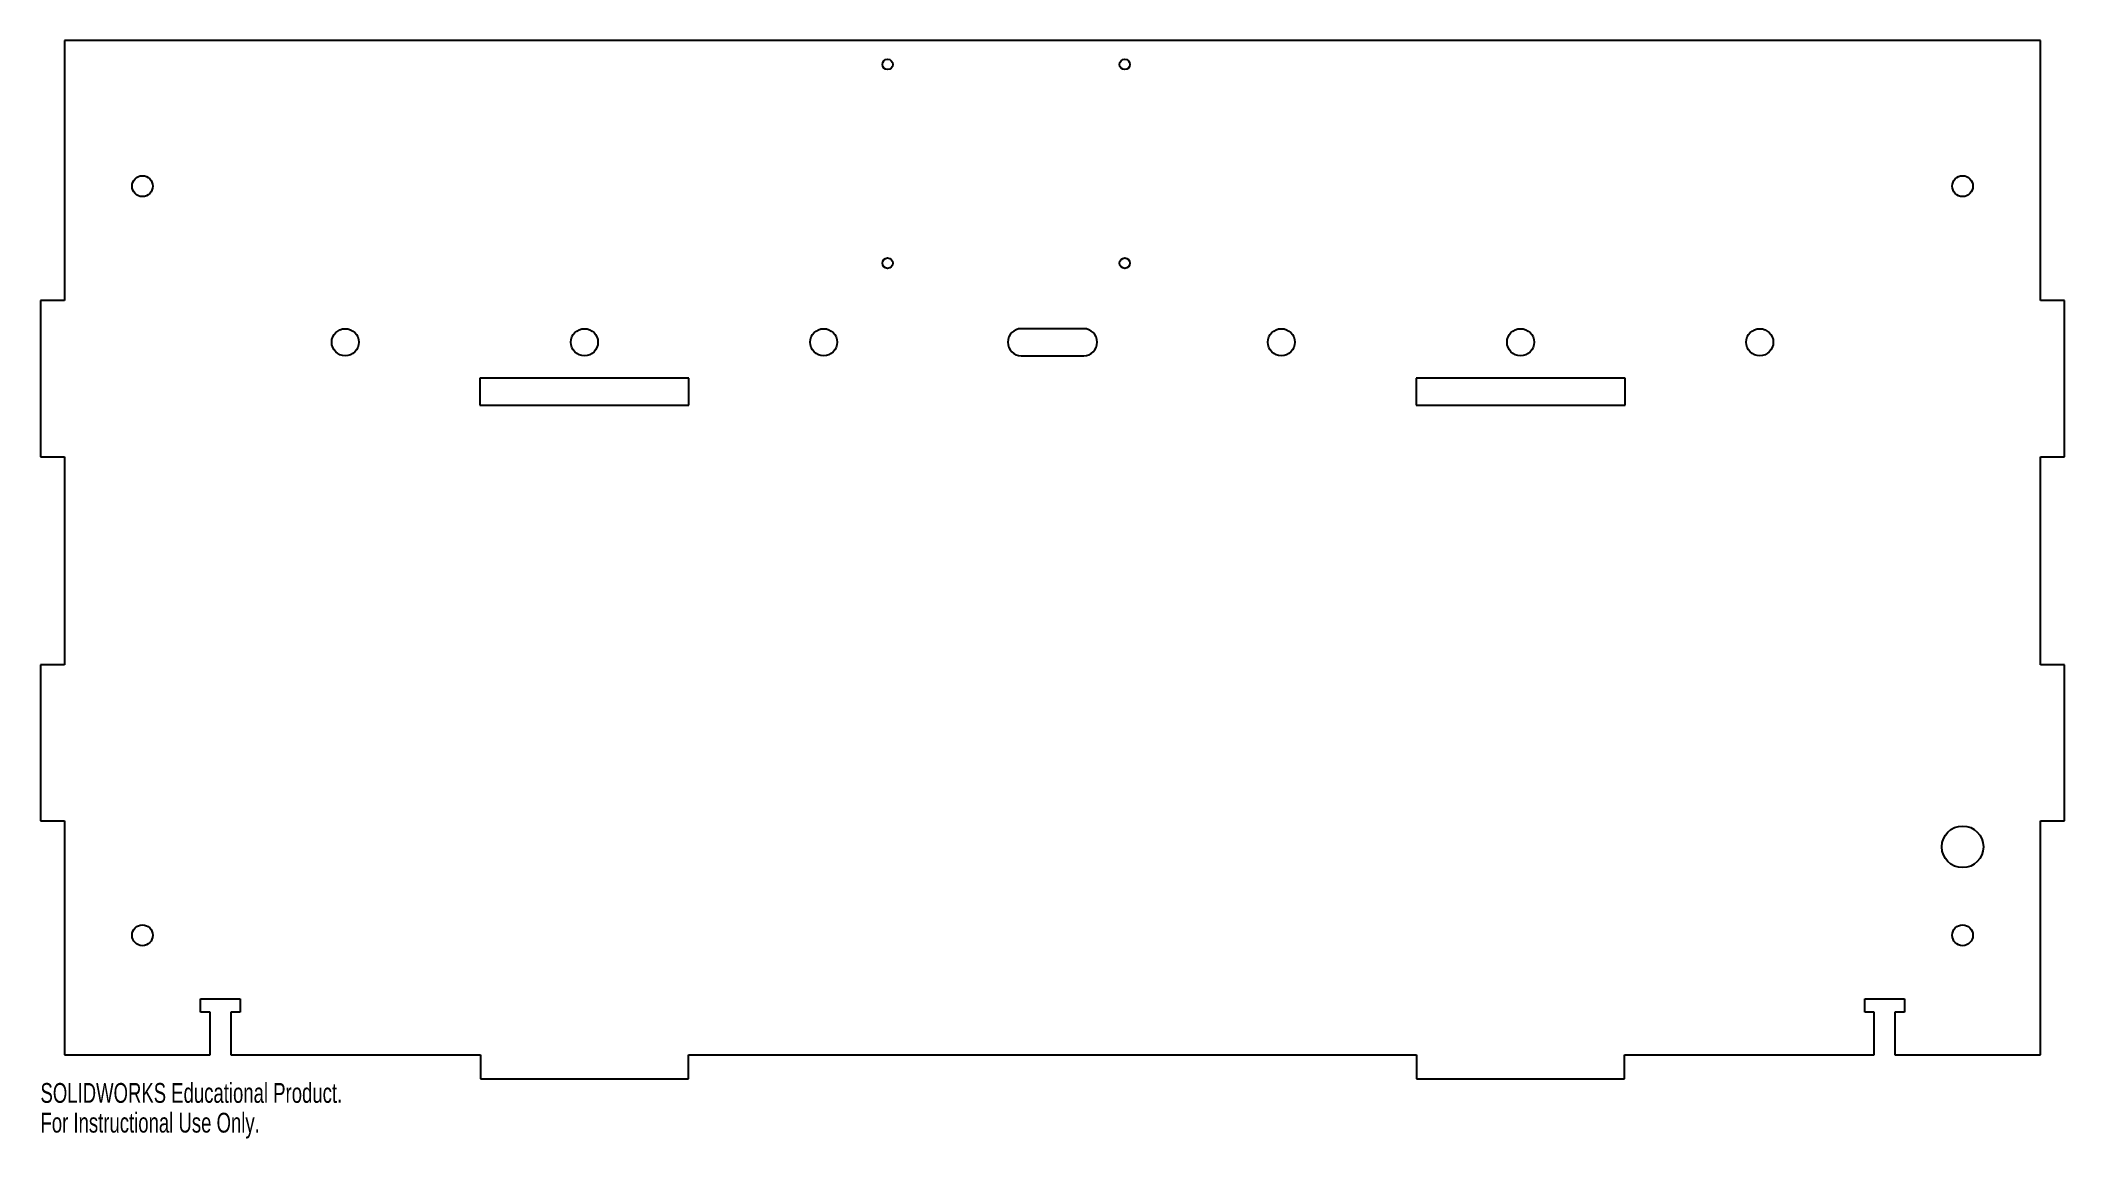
# Model space of a CAD drawing. Header units: inches. Extents: x -9.7 to 9.7, y -5.6 to 5.
import ezdxf

# ---------------------------------------------------------------- set-up
doc = ezdxf.new("R2010")
doc.units = ezdxf.units.IN
doc.header["$MEASUREMENT"] = 0
doc.styles.add('SLDTEXTSTYLE0', font='TXT', dxfattribs={"width": 0.7})

msp = doc.modelspace()

# ---------------------------------------------------------------- linework, layer by layer
at = {"color": 7, "linetype": 'Continuous', "lineweight": 25}
for p, q in [((-9.5, 5), (-9.5, 2.5)), ((9.5, 5), (-9.5, 5)), ((9.5, 2.5), (9.5, 5)), ((-9.73, 2.5), (-9.73, 1)), ((-9.5, 2.5), (-9.73, 2.5)), ((9.73, 2.5), (9.5, 2.5)), ((9.73, 1), (9.73, 2.5)), ((0.3, 2.23), (-0.3, 2.23)), ((-0.3, 1.97), (0.3, 1.97)), ((-3.495, 1.755), (-5.505, 1.755)), ((-5.505, 1.755), (-5.505, 1.495)), ((-3.495, 1.495), (-3.495, 1.755)), ((5.505, 1.755), (3.495, 1.755)), ((3.495, 1.755), (3.495, 1.495)), ((5.505, 1.495), (5.505, 1.755)), ((-5.505, 1.495), (-3.495, 1.495)), ((3.495, 1.495), (5.505, 1.495)), ((-9.73, 1), (-9.5, 1)), ((-9.5, 1), (-9.5, -1)), ((9.5, 1), (9.73, 1)), ((9.5, -1), (9.5, 1)), ((-9.73, -1), (-9.73, -2.5)), ((-9.5, -1), (-9.73, -1)), ((9.73, -1), (9.5, -1)), ((9.73, -2.5), (9.73, -1)), ((-9.73, -2.5), (-9.5, -2.5)), ((-9.5, -2.5), (-9.5, -4.75)), ((9.5, -2.5), (9.73, -2.5)), ((9.5, -4.75), (9.5, -2.5)), ((-8.19, -4.21), (-7.81, -4.21)), ((-8.19, -4.34), (-8.19, -4.21)), ((-7.81, -4.21), (-7.81, -4.34)), ((7.81, -4.21), (8.19, -4.21)), ((7.81, -4.34), (7.81, -4.21)), ((8.19, -4.21), (8.19, -4.34)), ((-8.1, -4.34), (-8.19, -4.34)), ((-8.1, -4.75), (-8.1, -4.34)), ((-7.9, -4.34), (-7.9, -4.75)), ((-7.81, -4.34), (-7.9, -4.34)), ((7.9, -4.34), (7.81, -4.34)), ((7.9, -4.75), (7.9, -4.34)), ((8.1, -4.34), (8.1, -4.75)), ((8.19, -4.34), (8.1, -4.34)), ((-9.5, -4.75), (-8.1, -4.75)), ((-7.9, -4.75), (-5.5, -4.75)), ((-5.5, -4.75), (-5.5, -4.98)), ((-3.5, -4.75), (3.5, -4.75)), ((-3.5, -4.98), (-3.5, -4.75)), ((3.5, -4.75), (3.5, -4.98)), ((5.5, -4.75), (7.9, -4.75)), ((5.5, -4.98), (5.5, -4.75)), ((8.1, -4.75), (9.5, -4.75)), ((-5.5, -4.98), (-3.5, -4.98)), ((3.5, -4.98), (5.5, -4.98))]:
    msp.add_line(p, q, dxfattribs=at)
for centre, radius in [((-1.585, 4.77), 0.05), ((0.695, 4.77), 0.05), ((-8.75, 3.6), 0.1), ((8.75, 3.6), 0.1), ((-1.585, 2.86), 0.05), ((0.695, 2.86), 0.05), ((-6.8, 2.1), 0.13), ((-4.5, 2.1), 0.13), ((-2.2, 2.1), 0.13), ((2.2, 2.1), 0.13), ((4.5, 2.1), 0.13), ((6.8, 2.1), 0.13), ((8.75, -2.75), 0.2), ((-8.75, -3.6), 0.1), ((8.75, -3.6), 0.1)]:
    msp.add_circle(centre, radius, dxfattribs=at)
for centre, start, end in [((-0.3, 2.1), 90, 270), ((0.3, 2.1), 270, 90)]:
    msp.add_arc(centre, 0.13, start, end, dxfattribs=at)

# ---------------------------------------------------------------- texts
at = {"color": 7, "linetype": 'Continuous', "char_height": 0.1903, "attachment_point": 1, "style": 'SLDTEXTSTYLE0'}
for s, insert in [('SOLIDWORKS Educational Product.', (-9.73, -5.02)), ('For Instructional Use Only.', (-9.73, -5.306))]:
    msp.add_mtext(s, dxfattribs=dict(at, insert=insert))

doc.saveas('drawing.dxf')
